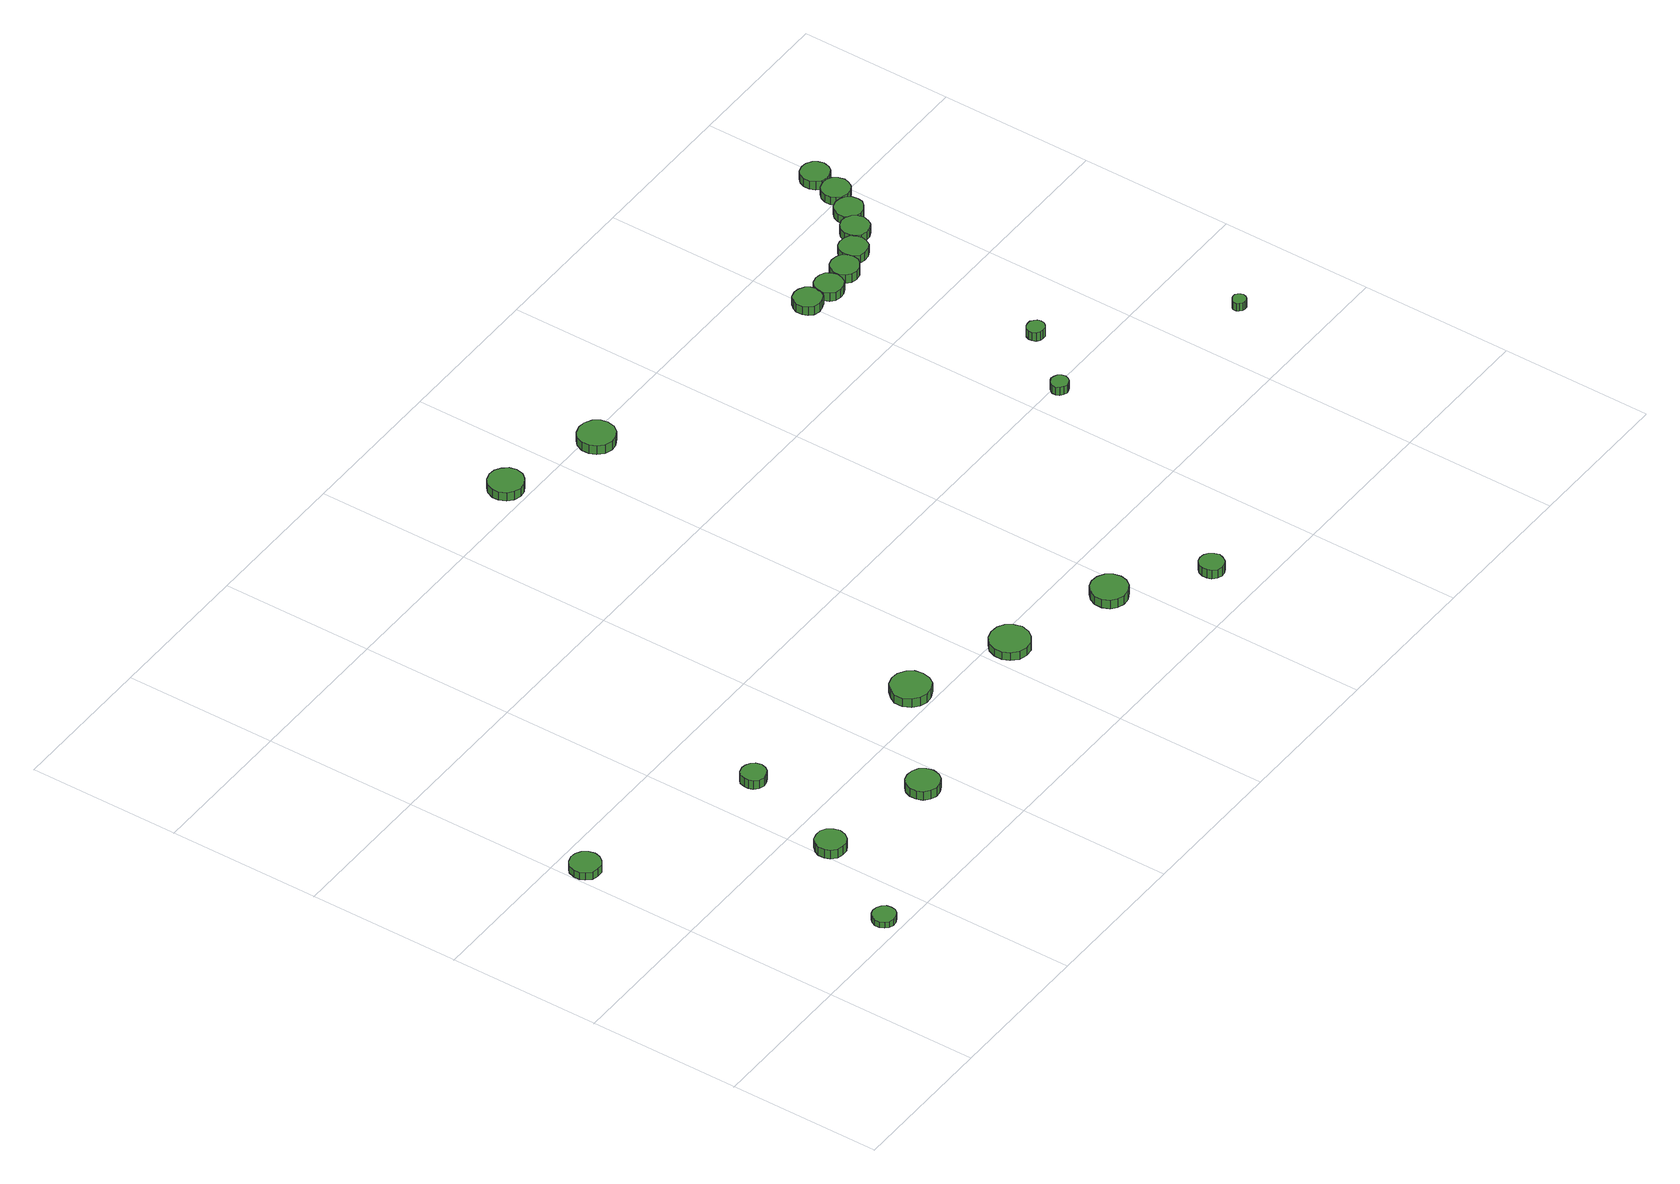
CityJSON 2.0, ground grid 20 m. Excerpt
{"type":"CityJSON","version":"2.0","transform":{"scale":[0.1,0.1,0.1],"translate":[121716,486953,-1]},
"CityObjects":{
"tree1":{"type":"SolitaryVegetationObject","attributes":{"function":"something"},"geometry":[{"type":"MultiSurface","lod":"1","boundaries":[[[0,1,2,3,4,5,6,7,8,9,10,11,12,13,14]],[[15,16,17,18,19,20,21,22,23,24,25,26,27,28,29]],[[0,29,28,1]],[[1,28,27,2]],[[2,27,26,3]],[[3,26,25,4]],[[4,25,24,5]],[[5,24,23,6]],[[6,23,22,7]],[[7,22,21,8]],[[8,21,20,9]],[[9,20,19,10]],[[10,19,18,11]],[[11,18,17,12]],[[12,17,16,13]],[[13,16,15,14]],[[14,15,29,0]]]}]},
"tree2":{"type":"SolitaryVegetationObject","attributes":{"function":"something"},"geometry":[{"type":"MultiSurface","lod":"1","boundaries":[[[30,31,32,33,34,35,36,37,38,39,40,41,42,43,44]],[[45,46,47,48,49,50,51,52,53,54,55,56,57,58,59]],[[30,59,58,31]],[[31,58,57,32]],[[32,57,56,33]],[[33,56,55,34]],[[34,55,54,35]],[[35,54,53,36]],[[36,53,52,37]],[[37,52,51,38]],[[38,51,50,39]],[[39,50,49,40]],[[40,49,48,41]],[[41,48,47,42]],[[42,47,46,43]],[[43,46,45,44]],[[44,45,59,30]]]}]},
"tree3":{"type":"SolitaryVegetationObject","attributes":{"function":"something"},"geometry":[{"type":"MultiSurface","lod":"1","boundaries":[[[60,61,62,63,64,65,66,67,68,69,70,71,72,73,74]],[[75,76,77,78,79,80,81,82,83,84,85,86,87,88,89]],[[60,89,88,61]],[[61,88,87,62]],[[62,87,86,63]],[[63,86,85,64]],[[64,85,84,65]],[[65,84,83,66]],[[66,83,82,67]],[[67,82,81,68]],[[68,81,80,69]],[[69,80,79,70]],[[70,79,78,71]],[[71,78,77,72]],[[72,77,76,73]],[[73,76,75,74]],[[74,75,89,60]]]}]},
"tree4":{"type":"SolitaryVegetationObject","attributes":{"function":"something"},"geometry":[{"type":"MultiSurface","lod":"1","boundaries":[[[90,91,92,93,94,95,96,97,98,99,100,101,102,103,104]],[[105,106,107,108,109,110,111,112,113,114,115,116,117,118,119]],[[90,119,118,91]],[[91,118,117,92]],[[92,117,116,93]],[[93,116,115,94]],[[94,115,114,95]],[[95,114,113,96]],[[96,113,112,97]],[[97,112,111,98]],[[98,111,110,99]],[[99,110,109,100]],[[100,109,108,101]],[[101,108,107,102]],[[102,107,106,103]],[[103,106,105,104]],[[104,105,119,90]]]}]},
"tree5":{"type":"SolitaryVegetationObject","attributes":{"function":"something"},"geometry":[{"type":"MultiSurface","lod":"1","boundaries":[[[120,121,122,123,124,125,126,127,128,129,130,131,132,133,134]],[[135,136,137,138,139,140,141,142,143,144,145,146,147,148,149]],[[120,149,148,121]],[[121,148,147,122]],[[122,147,146,123]],[[123,146,145,124]],[[124,145,144,125]],[[125,144,143,126]],[[126,143,142,127]],[[127,142,141,128]],[[128,141,140,129]],[[129,140,139,130]],[[130,139,138,131]],[[131,138,137,132]],[[132,137,136,133]],[[133,136,135,134]],[[134,135,149,120]]]}]},
"tree6":{"type":"SolitaryVegetationObject","attributes":{"function":"something"},"geometry":[{"type":"MultiSurface","lod":"1","boundaries":[[[150,151,152,153,154,155,156,157,158,159,160,161,162,163,164]],[[165,166,167,168,169,170,171,172,173,174,175,176,177,178,179]],[[150,179,178,151]],[[151,178,177,152]],[[152,177,176,153]],[[153,176,175,154]],[[154,175,174,155]],[[155,174,173,156]],[[156,173,172,157]],[[157,172,171,158]],[[158,171,170,159]],[[159,170,169,160]],[[160,169,168,161]],[[161,168,167,162]],[[162,167,166,163]],[[163,166,165,164]],[[164,165,179,150]]]}]},
"tree7":{"type":"SolitaryVegetationObject","attributes":{"function":"something"},"geometry":[{"type":"MultiSurface","lod":"1","boundaries":[[[180,181,182,183,184,185,186,187,188,189,190,191,192,193,194]],[[195,196,197,198,199,200,201,202,203,204,205,206,207,208,209]],[[180,209,208,181]],[[181,208,207,182]],[[182,207,206,183]],[[183,206,205,184]],[[184,205,204,185]],[[185,204,203,186]],[[186,203,202,187]],[[187,202,201,188]],[[188,201,200,189]],[[189,200,199,190]],[[190,199,198,191]],[[191,198,197,192]],[[192,197,196,193]],[[193,196,195,194]],[[194,195,209,180]]]}]},
"tree8":{"type":"SolitaryVegetationObject","attributes":{"function":"something"},"geometry":[{"type":"MultiSurface","lod":"1","boundaries":[[[210,211,212,213,214,215,216,217,218,219,220,221,222,223,224]],[[225,226,227,228,229,230,231,232,233,234,235,236,237,238,239]],[[210,239,238,211]],[[211,238,237,212]],[[212,237,236,213]],[[213,236,235,214]],[[214,235,234,215]],[[215,234,233,216]],[[216,233,232,217]],[[217,232,231,218]],[[218,231,230,219]],[[219,230,229,220]],[[220,229,228,221]],[[221,228,227,222]],[[222,227,226,223]],[[223,226,225,224]],[[224,225,239,210]]]}]},
"tree9":{"type":"SolitaryVegetationObject","attributes":{"function":"something"},"geometry":[{"type":"MultiSurface","lod":"1","boundaries":[[[240,241,242,243,244,245,246,247,248,249,250,251,252,253,254]],[[255,256,257,258,259,260,261,262,263,264,265,266,267,268,269]],[[240,269,268,241]],[[241,268,267,242]],[[242,267,266,243]],[[243,266,265,244]],[[244,265,264,245]],[[245,264,263,246]],[[246,263,262,247]],[[247,262,261,248]],[[248,261,260,249]],[[249,260,259,250]],[[250,259,258,251]],[[251,258,257,252]],[[252,257,256,253]],[[253,256,255,254]],[[254,255,269,240]]]}]},
"tree10":{"type":"SolitaryVegetationObject","attributes":{"function":"something"},"geometry":[{"type":"MultiSurface","lod":"1","boundaries":[[[270,271,272,273,274,275,276,277,278,279,280,281,282,283,284]],[[285,286,287,288,289,290,291,292,293,294,295,296,297,298,299]],[[270,299,298,271]],[[271,298,297,272]],[[272,297,296,273]],[[273,296,295,274]],[[274,295,294,275]],[[275,294,293,276]],[[276,293,292,277]],[[277,292,291,278]],[[278,291,290,279]],[[279,290,289,280]],[[280,289,288,281]],[[281,288,287,282]],[[282,287,286,283]],[[283,286,285,284]],[[284,285,299,270]]]}]},
"tree11":{"type":"SolitaryVegetationObject","attributes":{"function":"something"},"geometry":[{"type":"MultiSurface","lod":"1","boundaries":[[[300,301,302,303,304,305,306,307,308,309,310,311,312,313,314]],[[315,316,317,318,319,320,321,322,323,324,325,326,327,328,329]],[[300,329,328,301]],[[301,328,327,302]],[[302,327,326,303]],[[303,326,325,304]],[[304,325,324,305]],[[305,324,323,306]],[[306,323,322,307]],[[307,322,321,308]],[[308,321,320,309]],[[309,320,319,310]],[[310,319,318,311]],[[311,318,317,312]],[[312,317,316,313]],[[313,316,315,314]],[[314,315,329,300]]]}]},
"tree12":{"type":"SolitaryVegetationObject","attributes":{"function":"something"},"geometry":[{"type":"MultiSurface","lod":"1","boundaries":[[[330,331,332,333,334,335,336,337,338,339,340,341,342,343,344]],[[345,346,347,348,349,350,351,352,353,354,355,356,357,358,359]],[[330,359,358,331]],[[331,358,357,332]],[[332,357,356,333]],[[333,356,355,334]],[[334,355,354,335]],[[335,354,353,336]],[[336,353,352,337]],[[337,352,351,338]],[[338,351,350,339]],[[339,350,349,340]],[[340,349,348,341]],[[341,348,347,342]],[[342,347,346,343]],[[343,346,345,344]],[[344,345,359,330]]]}]},
"tree13":{"type":"SolitaryVegetationObject","attributes":{"function":"something"},"geometry":[{"type":"MultiSurface","lod":"1","boundaries":[[[360,361,362,363,364,365,366,367,368,369,370,371,372,373,374]],[[375,376,377,378,379,380,381,382,383,384,385,386,387,388,389]],[[360,389,388,361]],[[361,388,387,362]],[[362,387,386,363]],[[363,386,385,364]],[[364,385,384,365]],[[365,384,383,366]],[[366,383,382,367]],[[367,382,381,368]],[[368,381,380,369]],[[369,380,379,370]],[[370,379,378,371]],[[371,378,377,372]],[[372,377,376,373]],[[373,376,375,374]],[[374,375,389,360]]]}]},
"tree14":{"type":"SolitaryVegetationObject","attributes":{"function":"something"},"geometry":[{"type":"MultiSurface","lod":"1","boundaries":[[[390,391,392,393,394,395,396,397,398,399,400,401,402,403,404]],[[405,406,407,408,409,410,411,412,413,414,415,416,417,418,419]],[[390,419,418,391]],[[391,418,417,392]],[[392,417,416,393]],[[393,416,415,394]],[[394,415,414,395]],[[395,414,413,396]],[[396,413,412,397]],[[397,412,411,398]],[[398,411,410,399]],[[399,410,409,400]],[[400,409,408,401]],[[401,408,407,402]],[[402,407,406,403]],[[403,406,405,404]],[[404,405,419,390]]]}]},
"tree15":{"type":"SolitaryVegetationObject","attributes":{"function":"something"},"geometry":[{"type":"MultiSurface","lod":"1","boundaries":[[[420,421,422,423,424,425,426,427,428,429,430,431,432,433,434]],[[435,436,437,438,439,440,441,442,443,444,445,446,447,448,449]],[[420,449,448,421]],[[421,448,447,422]],[[422,447,446,423]],[[423,446,445,424]],[[424,445,444,425]],[[425,444,443,426]],[[426,443,442,427]],[[427,442,441,428]],[[428,441,440,429]],[[429,440,439,430]],[[430,439,438,431]],[[431,438,437,432]],[[432,437,436,433]],[[433,436,435,434]],[[434,435,449,420]]]}]},
"tree16":{"type":"SolitaryVegetationObject","attributes":{"function":"something"},"geometry":[{"type":"MultiSurface","lod":"1","boundaries":[[[450,451,452,453,454,455,456,457,458,459,460,461,462,463,464]],[[465,466,467,468,469,470,471,472,473,474,475,476,477,478,479]],[[450,479,478,451]],[[451,478,477,452]],[[452,477,476,453]],[[453,476,475,454]],[[454,475,474,455]],[[455,474,473,456]],[[456,473,472,457]],[[457,472,471,458]],[[458,471,470,459]],[[459,470,469,460]],[[460,469,468,461]],[[461,468,467,462]],[[462,467,466,463]],[[463,466,465,464]],[[464,465,479,450]]]}]},
"tree17":{"type":"SolitaryVegetationObject","attributes":{"function":"something"},"geometry":[{"type":"MultiSurface","lod":"1","boundaries":[[[480,481,482,483,484,485,486,487,488,489,490,491,492,493,494]],[[495,496,497,498,499,500,501,502,503,504,505,506,507,508,509]],[[480,509,508,481]],[[481,508,507,482]],[[482,507,506,483]],[[483,506,505,484]],[[484,505,504,485]],[[485,504,503,486]],[[486,503,502,487]],[[487,502,501,488]],[[488,501,500,489]],[[489,500,499,490]],[[490,499,498,491]],[[491,498,497,492]],[[492,497,496,493]],[[493,496,495,494]],[[494,495,509,480]]]}]},
"tree18":{"type":"SolitaryVegetationObject","attributes":{"function":"something"},"geometry":[{"type":"MultiSurface","lod":"1","boundaries":[[[510,511,512,513,514,515,516,517,518,519,520,521,522,523,524]],[[525,526,527,528,529,530,531,532,533,534,535,536,537,538,539]],[[510,539,538,511]],[[511,538,537,512]],[[512,537,536,513]],[[513,536,535,514]],[[514,535,534,515]],[[515,534,533,516]],[[516,533,532,517]],[[517,532,531,518]],[[518,531,530,519]],[[519,530,529,520]],[[520,529,528,521]],[[521,528,527,522]],[[522,527,526,523]],[[523,526,525,524]],[[524,525,539,510]]]}]},
"tree19":{"type":"SolitaryVegetationObject","attributes":{"function":"something"},"geometry":[{"type":"MultiSurface","lod":"1","boundaries":[[[540,541,542,543,544,545,546,547,548,549,550,551,552,553,554]],[[555,556,557,558,559,560,561,562,563,564,565,566,567,568,569]],[[540,569,568,541]],[[541,568,567,542]],[[542,567,566,543]],[[543,566,565,544]],[[544,565,564,545]],[[545,564,563,546]],[[546,563,562,547]],[[547,562,561,548]],[[548,561,560,549]],[[549,560,559,550]],[[550,559,558,551]],[[551,558,557,552]],[[552,557,556,553]],[[553,556,555,554]],[[554,555,569,540]]]}]},
"tree20":{"type":"SolitaryVegetationObject","attributes":{"function":"something"},"geometry":[{"type":"MultiSurface","lod":"1","boundaries":[[[570,571,572,573,574,575,576,577,578,579,580,581,582,583,584]],[[585,586,587,588,589,590,591,592,593,594,595,596,597,598,599]],[[570,599,598,571]],[[571,598,597,572]],[[572,597,596,573]],[[573,596,595,574]],[[574,595,594,575]],[[575,594,593,576]],[[576,593,592,577]],[[577,592,591,578]],[[578,591,590,579]],[[579,590,589,580]],[[580,589,588,581]],[[581,588,587,582]],[[582,587,586,583]],[[583,586,585,584]],[[584,585,599,570]]]}]},
"tree21":{"type":"SolitaryVegetationObject","attributes":{"function":"something"},"geometry":[{"type":"MultiSurface","lod":"1","boundaries":[[[600,601,602,603,604,605,606,607,608,609,610,611,612,613,614]],[[615,616,617,618,619,620,621,622,623,624,625,626,627,628,629]],[[600,629,628,601]],[[601,628,627,602]],[[602,627,626,603]],[[603,626,625,604]],[[604,625,624,605]],[[605,624,623,606]],[[606,623,622,607]],[[607,622,621,608]],[[608,621,620,609]],[[609,620,619,610]],[[610,619,618,611]],[[611,618,617,612]],[[612,617,616,613]],[[613,616,615,614]],[[614,615,629,600]]]}]},
"tree22":{"type":"SolitaryVegetationObject","attributes":{"function":"something"},"geometry":[{"type":"MultiSurface","lod":"1","boundaries":[[[630,631,632,633,634,635,636,637,638,639,640,641,642,643,644]],[[645,646,647,648,649,650,651,652,653,654,655,656,657,658,659]],[[630,659,658,631]],[[631,658,657,632]],[[632,657,656,633]],[[633,656,655,634]],[[634,655,654,635]],[[635,654,653,636]],[[636,653,652,637]],[[637,652,651,638]],[[638,651,650,639]],[[639,650,649,640]],[[640,649,648,641]],[[641,648,647,642]],[[642,647,646,643]],[[643,646,645,644]],[[644,645,659,630]]]}]}
},
"vertices":[
[42,365,16],[40,373,16],[35,380,16],[28,384,16],[20,385,16],[12,382,16],[6,377,16],[3,369,16],[3,361,16],[6,354,16],[12,348,16],[20,346,16],[28,346,16],[35,351,16],[40,357,16],[40,357,5],[35,351,5],[28,346,5],[20,346,5],[12,348,5],[6,354,5],[3,361,5],[3,369,5],[6,377,5],[12,382,5],[20,385,5],[28,384,5],[35,380,5],[40,373,5],[42,365,5],
[161,24,15],[160,30,15],[156,35,15],[151,38,15],[144,39,15],[138,37,15],[134,33,15],[131,27,15],[131,21,15],[134,15,15],[138,11,15],[144,9,15],[151,10,15],[156,13,15],[160,18,15],[160,18,6],[156,13,6],[151,10,6],[144,9,6],[138,11,6],[134,15,6],[131,21,6],[131,27,6],[134,33,6],[138,37,6],[144,39,6],[151,38,6],[156,35,6],[160,30,6],[161,24,6],
[236,149,19],[234,157,19],[229,164,19],[222,168,19],[214,168,19],[206,166,19],[200,160,19],[197,153,19],[197,145,19],[200,138,19],[206,132,19],[214,130,19],[222,130,19],[229,134,19],[234,141,19],[234,141,6],[229,134,6],[222,130,6],[214,130,6],[206,132,6],[200,138,6],[197,145,6],[197,153,6],[200,160,6],[206,166,6],[214,168,6],[222,168,6],[229,164,6],[234,157,6],[236,149,6],
[278,290,22],[276,297,22],[272,302,22],[266,305,22],[260,306,22],[253,304,22],[248,300,22],[246,293,22],[246,287,22],[248,281,22],[253,276,22],[260,274,22],[266,275,22],[272,278,22],[276,283,22],[276,283,9],[272,278,9],[266,275,9],[260,274,9],[253,276,9],[248,281,9],[246,287,9],[246,293,9],[248,300,9],[253,304,9],[260,306,9],[266,305,9],[272,302,9],[276,297,9],[278,290,9],
[386,119,20],[384,128,20],[379,135,20],[371,139,20],[362,140,20],[354,138,20],[347,132,20],[344,124,20],[344,115,20],[347,107,20],[354,101,20],[362,98,20],[371,99,20],[379,103,20],[384,110,20],[384,110,7],[379,103,7],[371,99,7],[362,98,7],[354,101,7],[347,107,7],[344,115,7],[344,124,7],[347,132,7],[354,138,7],[362,140,7],[371,139,7],[379,135,7],[384,128,7],[386,119,7],
[523,228,19],[521,239,19],[515,247,19],[505,253,19],[495,254,19],[485,251,19],[477,243,19],[472,234,19],[472,223,19],[477,213,19],[485,206,19],[495,203,19],[505,204,19],[515,209,19],[521,218,19],[521,218,6],[515,209,6],[505,204,6],[495,203,6],[485,206,6],[477,213,6],[472,223,6],[472,234,6],[477,243,6],[485,251,6],[495,254,6],[505,253,6],[515,247,6],[521,239,6],[523,228,6],
[660,181,17],[657,191,17],[651,200,17],[642,205,17],[631,206,17],[621,203,17],[613,196,17],[609,186,17],[609,175,17],[613,166,17],[621,158,17],[631,155,17],[642,156,17],[651,162,17],[657,170,17],[657,170,5],[651,162,5],[642,156,5],[631,155,5],[621,158,5],[613,166,5],[609,175,5],[609,186,5],[613,196,5],[621,203,5],[631,206,5],[642,205,5],[651,200,5],[657,191,5],[660,181,5],
[548,826,23],[546,835,23],[540,842,23],[532,847,23],[523,848,23],[514,845,23],[507,839,23],[503,830,23],[503,821,23],[507,812,23],[514,806,23],[523,803,23],[532,804,23],[540,809,23],[546,816,23],[546,816,10],[540,809,10],[532,804,10],[523,803,10],[514,806,10],[507,812,10],[503,821,10],[503,830,10],[507,839,10],[514,845,10],[523,848,10],[532,847,10],[540,842,10],[546,835,10],[548,826,10],
[798,135,19],[796,145,19],[790,153,19],[781,158,19],[771,159,19],[762,156,19],[755,149,19],[751,140,19],[751,130,19],[755,121,19],[762,115,19],[771,112,19],[781,113,19],[790,118,19],[796,126,19],[796,126,6],[790,118,6],[781,113,6],[771,112,6],[762,115,6],[755,121,6],[751,130,6],[751,140,6],[755,149,6],[762,156,6],[771,159,6],[781,158,6],[790,153,6],[796,145,6],[798,135,6],
[679,786,23],[677,795,23],[671,803,23],[662,808,23],[653,809,23],[643,806,23],[636,800,23],[632,791,23],[632,781,23],[636,772,23],[643,765,23],[653,762,23],[662,763,23],[671,768,23],[677,776,23],[677,776,10],[671,768,10],[662,763,10],[653,762,10],[643,765,10],[636,772,10],[632,781,10],[632,791,10],[636,800,10],[643,806,10],[653,809,10],[662,808,10],[671,803,10],[677,795,10],[679,786,10],
[893,60,22],[891,66,22],[887,72,22],[882,75,22],[875,76,22],[869,74,22],[864,69,22],[862,63,22],[862,57,22],[864,51,22],[869,46,22],[875,44,22],[882,45,22],[887,48,22],[891,54,22],[891,54,9],[887,48,9],[882,45,9],[875,44,9],[869,46,9],[864,51,9],[862,57,9],[862,63,9],[864,69,9],[869,74,9],[875,76,9],[882,75,9],[887,72,9],[891,66,9],[893,60,9],
[1053,390,22],[1052,395,22],[1049,399,22],[1045,401,22],[1040,402,22],[1036,400,22],[1032,397,22],[1030,393,22],[1030,388,22],[1032,384,22],[1036,381,22],[1040,379,22],[1045,380,22],[1049,382,22],[1052,386,22],[1052,386,10],[1049,382,10],[1045,380,10],[1040,379,10],[1036,381,10],[1032,384,10],[1030,388,10],[1030,393,10],[1032,397,10],[1036,400,10],[1040,402,10],[1045,401,10],[1049,399,10],[1052,395,10],[1053,390,10],
[1013,718,25],[1011,725,25],[1007,731,25],[1000,735,25],[993,736,25],[985,734,25],[980,729,25],[977,722,25],[977,714,25],[980,707,25],[985,702,25],[993,700,25],[1000,701,25],[1007,704,25],[1011,711,25],[1011,711,12],[1007,704,12],[1000,701,12],[993,700,12],[985,702,12],[980,707,12],[977,714,12],[977,722,12],[980,729,12],[985,734,12],[993,736,12],[1000,735,12],[1007,731,12],[1011,725,12],[1013,718,12],
[1047,711,26],[1045,718,26],[1041,725,26],[1034,728,26],[1027,729,26],[1019,727,26],[1014,722,26],[1011,715,26],[1011,707,26],[1014,700,26],[1019,695,26],[1027,693,26],[1034,694,26],[1041,697,26],[1045,704,26],[1045,704,13],[1041,697,13],[1034,694,13],[1027,693,13],[1019,695,13],[1014,700,13],[1011,707,13],[1011,715,13],[1014,722,13],[1019,727,13],[1027,729,13],[1034,728,13],[1041,725,13],[1045,718,13],[1047,711,13],
[1116,468,24],[1115,473,24],[1112,476,24],[1108,479,24],[1103,479,24],[1099,478,24],[1095,475,24],[1093,470,24],[1093,466,24],[1095,461,24],[1099,458,24],[1103,457,24],[1108,457,24],[1112,460,24],[1115,463,24],[1115,463,11],[1112,460,11],[1108,457,11],[1103,457,11],[1099,458,11],[1095,461,11],[1093,466,11],[1093,470,11],[1095,475,11],[1099,478,11],[1103,479,11],[1108,479,11],[1112,476,11],[1115,473,11],[1116,468,11],
[1084,714,26],[1083,722,26],[1078,728,26],[1072,731,26],[1064,732,26],[1057,730,26],[1051,725,26],[1048,718,26],[1048,710,26],[1051,703,26],[1057,698,26],[1064,696,26],[1072,697,26],[1078,701,26],[1083,707,26],[1083,707,13],[1078,701,13],[1072,697,13],[1064,696,13],[1057,698,13],[1051,703,13],[1048,710,13],[1048,718,13],[1051,725,13],[1057,730,13],[1064,732,13],[1072,731,13],[1078,728,13],[1083,722,13],[1084,714,13],
[1118,725,26],[1116,732,26],[1112,739,26],[1105,742,26],[1097,743,26],[1090,741,26],[1085,736,26],[1082,729,26],[1082,721,26],[1085,714,26],[1090,709,26],[1097,707,26],[1105,708,26],[1112,711,26],[1116,718,26],[1116,718,14],[1112,711,14],[1105,708,14],[1097,707,14],[1090,709,14],[1085,714,14],[1082,721,14],[1082,729,14],[1085,736,14],[1090,741,14],[1097,743,14],[1105,742,14],[1112,739,14],[1116,732,14],[1118,725,14],
[1273,288,42],[1272,291,42],[1270,294,42],[1267,296,42],[1263,296,42],[1260,295,42],[1257,293,42],[1255,290,42],[1255,286,42],[1257,283,42],[1260,280,42],[1263,279,42],[1267,279,42],[1270,281,42],[1272,284,42],[1272,284,30],[1270,281,30],[1267,279,30],[1263,279,30],[1260,280,30],[1257,283,30],[1255,286,30],[1255,290,30],[1257,293,30],[1260,295,30],[1263,296,30],[1267,296,30],[1270,294,30],[1272,291,30],[1273,288,30],
[1148,744,27],[1146,751,27],[1142,757,27],[1135,761,27],[1128,762,27],[1120,759,27],[1115,754,27],[1112,747,27],[1112,740,27],[1115,733,27],[1120,728,27],[1128,726,27],[1135,726,27],[1142,730,27],[1146,736,27],[1146,736,14],[1142,730,14],[1135,726,14],[1128,726,14],[1120,728,14],[1115,733,14],[1112,740,14],[1112,747,14],[1115,754,14],[1120,759,14],[1128,762,14],[1135,761,14],[1142,757,14],[1146,751,14],[1148,744,14],
[1172,769,26],[1171,777,26],[1166,783,26],[1160,786,26],[1152,787,26],[1145,785,26],[1139,780,26],[1136,773,26],[1136,765,26],[1139,758,26],[1145,753,26],[1152,751,26],[1160,752,26],[1166,756,26],[1171,762,26],[1171,762,14],[1166,756,14],[1160,752,14],[1152,751,14],[1145,753,14],[1139,758,14],[1136,765,14],[1136,773,14],[1139,780,14],[1145,785,14],[1152,787,14],[1160,786,14],[1166,783,14],[1171,777,14],[1172,769,14],
[1192,801,26],[1190,809,26],[1186,815,26],[1179,819,26],[1172,819,26],[1164,817,26],[1159,812,26],[1156,805,26],[1156,797,26],[1159,791,26],[1164,786,26],[1172,783,26],[1179,784,26],[1186,788,26],[1190,794,26],[1190,794,14],[1186,788,14],[1179,784,14],[1172,783,14],[1164,786,14],[1159,791,14],[1156,797,14],[1156,805,14],[1159,812,14],[1164,817,14],[1172,819,14],[1179,819,14],[1186,815,14],[1190,809,14],[1192,801,14],
[1201,837,27],[1199,844,27],[1195,850,27],[1188,854,27],[1181,855,27],[1173,853,27],[1168,848,27],[1165,841,27],[1165,833,27],[1168,826,27],[1173,821,27],[1181,819,27],[1188,820,27],[1195,823,27],[1199,829,27],[1199,829,14],[1195,823,14],[1188,820,14],[1181,819,14],[1173,821,14],[1168,826,14],[1165,833,14],[1165,841,14],[1168,848,14],[1173,853,14],[1181,855,14],[1188,854,14],[1195,850,14],[1199,844,14],[1201,837,14]
]}
